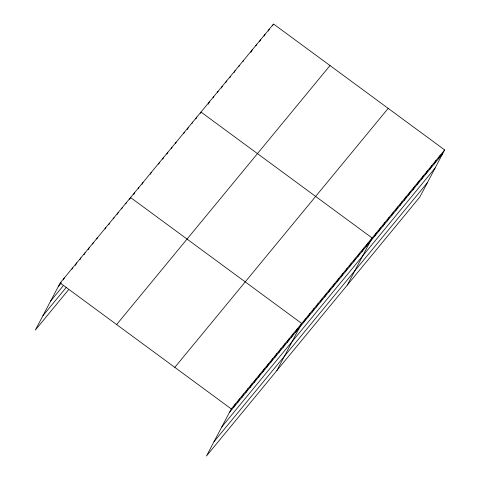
<?xml version="1.0" encoding="UTF-8"?>
<svg xmlns="http://www.w3.org/2000/svg" width="480" height="480" viewBox="0 0 480 480"><rect width="100%" height="100%" fill="white"/><g stroke="black" fill="none" stroke-linecap="round" stroke-linejoin="round"><path stroke-width="0.72" d="M444.66 149.928L231.282 408.924L206.46 456L419.838 197.004L444.66 149.928L273.54 24L60.162 282.996L35.34 330.072L68.478 289.848M63.324 279.828L64.302 277.968M71.934 269.154L72.588 267.912M75.42 265.368L76.728 262.884M79.89 259.722L80.874 257.856M84.03 254.694L85.014 252.828M88.176 249.666L89.154 247.8M92.646 244.014L93.3 242.772M96.786 238.986L97.44 237.744M105.072 228.936L105.726 227.688M108.882 224.526L109.542 223.284M113.352 218.88L114.012 217.638M117.168 214.47L118.152 212.61M121.638 208.824L122.292 207.582M125.778 203.796L126.438 202.554M129.594 199.392L130.578 197.526L301.698 323.454L276.876 370.53M133.734 194.364L134.718 192.498M138.204 188.712L138.864 187.47M142.02 184.308L143.004 182.442M150.306 174.252L151.29 172.386M158.586 164.196L159.57 162.33M162.732 159.168L163.716 157.308M166.872 154.14L167.856 152.28M171.342 148.494L171.996 147.252M175.482 143.466L176.142 142.224M183.768 133.41L184.422 132.168M187.254 129.624L188.238 127.764M192.054 123.354L192.708 122.112M195.87 118.95L196.848 117.084M200.334 113.298L200.994 112.056L372.108 237.984L347.286 285.066M208.218 104.184L209.526 101.7M213.138 97.758L213.792 96.516M217.404 92.58L218.064 91.338M221.346 88.02L222.33 86.16M225.612 82.842L226.596 80.976M229.884 77.664L230.538 76.422M234.15 72.48L235.134 70.62M238.746 66.684L239.4 65.436M243.012 61.5L243.666 60.258M250.89 52.386L252.204 49.902M255.816 45.96L256.47 44.718M259.752 41.406L260.736 39.54M264.024 36.222L265.002 34.362M268.29 31.044L269.274 29.178M272.556 25.866L273.21 24.624M233.46 407.622L235.422 403.896M237.6 402.594L239.568 398.868M241.74 397.566L243.708 393.84M245.886 392.538L247.848 388.812M250.026 387.51L251.994 383.784M254.166 382.482L256.134 378.756M258.312 377.46L260.274 373.728M262.452 372.432L264.42 368.7M266.592 367.404L268.56 363.672M270.738 362.376L272.7 358.65M274.878 357.348L276.846 353.622M279.018 352.32L280.986 348.594M283.164 347.292L285.126 343.566M287.304 342.264L289.272 338.538M291.444 337.236L293.412 333.51M295.59 332.208L297.552 328.482M303.87 322.152L305.838 318.426M308.016 317.124L309.978 313.398M312.156 312.102L314.124 308.37M316.296 307.074L318.264 303.342M320.442 302.046L322.404 298.32M324.582 297.018L326.55 293.292M328.722 291.99L330.69 288.264M332.868 286.962L334.83 283.236M337.008 281.934L338.976 278.208M341.148 276.906L343.116 273.18M345.294 271.878L347.256 268.152M349.434 266.85L351.402 263.124M353.574 261.822L355.542 258.096M357.72 256.794L359.682 253.068M361.86 251.772L363.828 248.04M366 246.744L367.968 243.012M374.412 236.532L376.38 232.806M378.678 231.354L380.646 227.628M382.95 226.176L384.912 222.45M387.216 220.992L389.178 217.266M391.482 215.814L393.45 212.088M395.748 210.636L397.716 206.91M400.02 205.452L401.982 201.726M404.286 200.274L406.248 196.548M408.552 195.096L410.52 191.37M412.818 189.918L414.786 186.186M417.09 184.734L419.052 181.008M421.356 179.556L423.318 175.83M425.622 174.378L427.59 170.646M429.888 169.194L431.856 165.468M434.16 164.016L436.122 160.29M438.426 158.838L440.388 155.106M58.2 286.722L61.422 282.81M50.658 301.026L63.084 285.942M42.882 315.768L66.354 287.274M116.634 324.552L330.012 65.556M174.81 367.368L388.188 108.372M229.314 412.65L442.692 153.654M221.772 426.954L435.15 167.964M214.002 441.696L427.38 182.7M60.162 282.996L231.282 408.924"/></g></svg>
